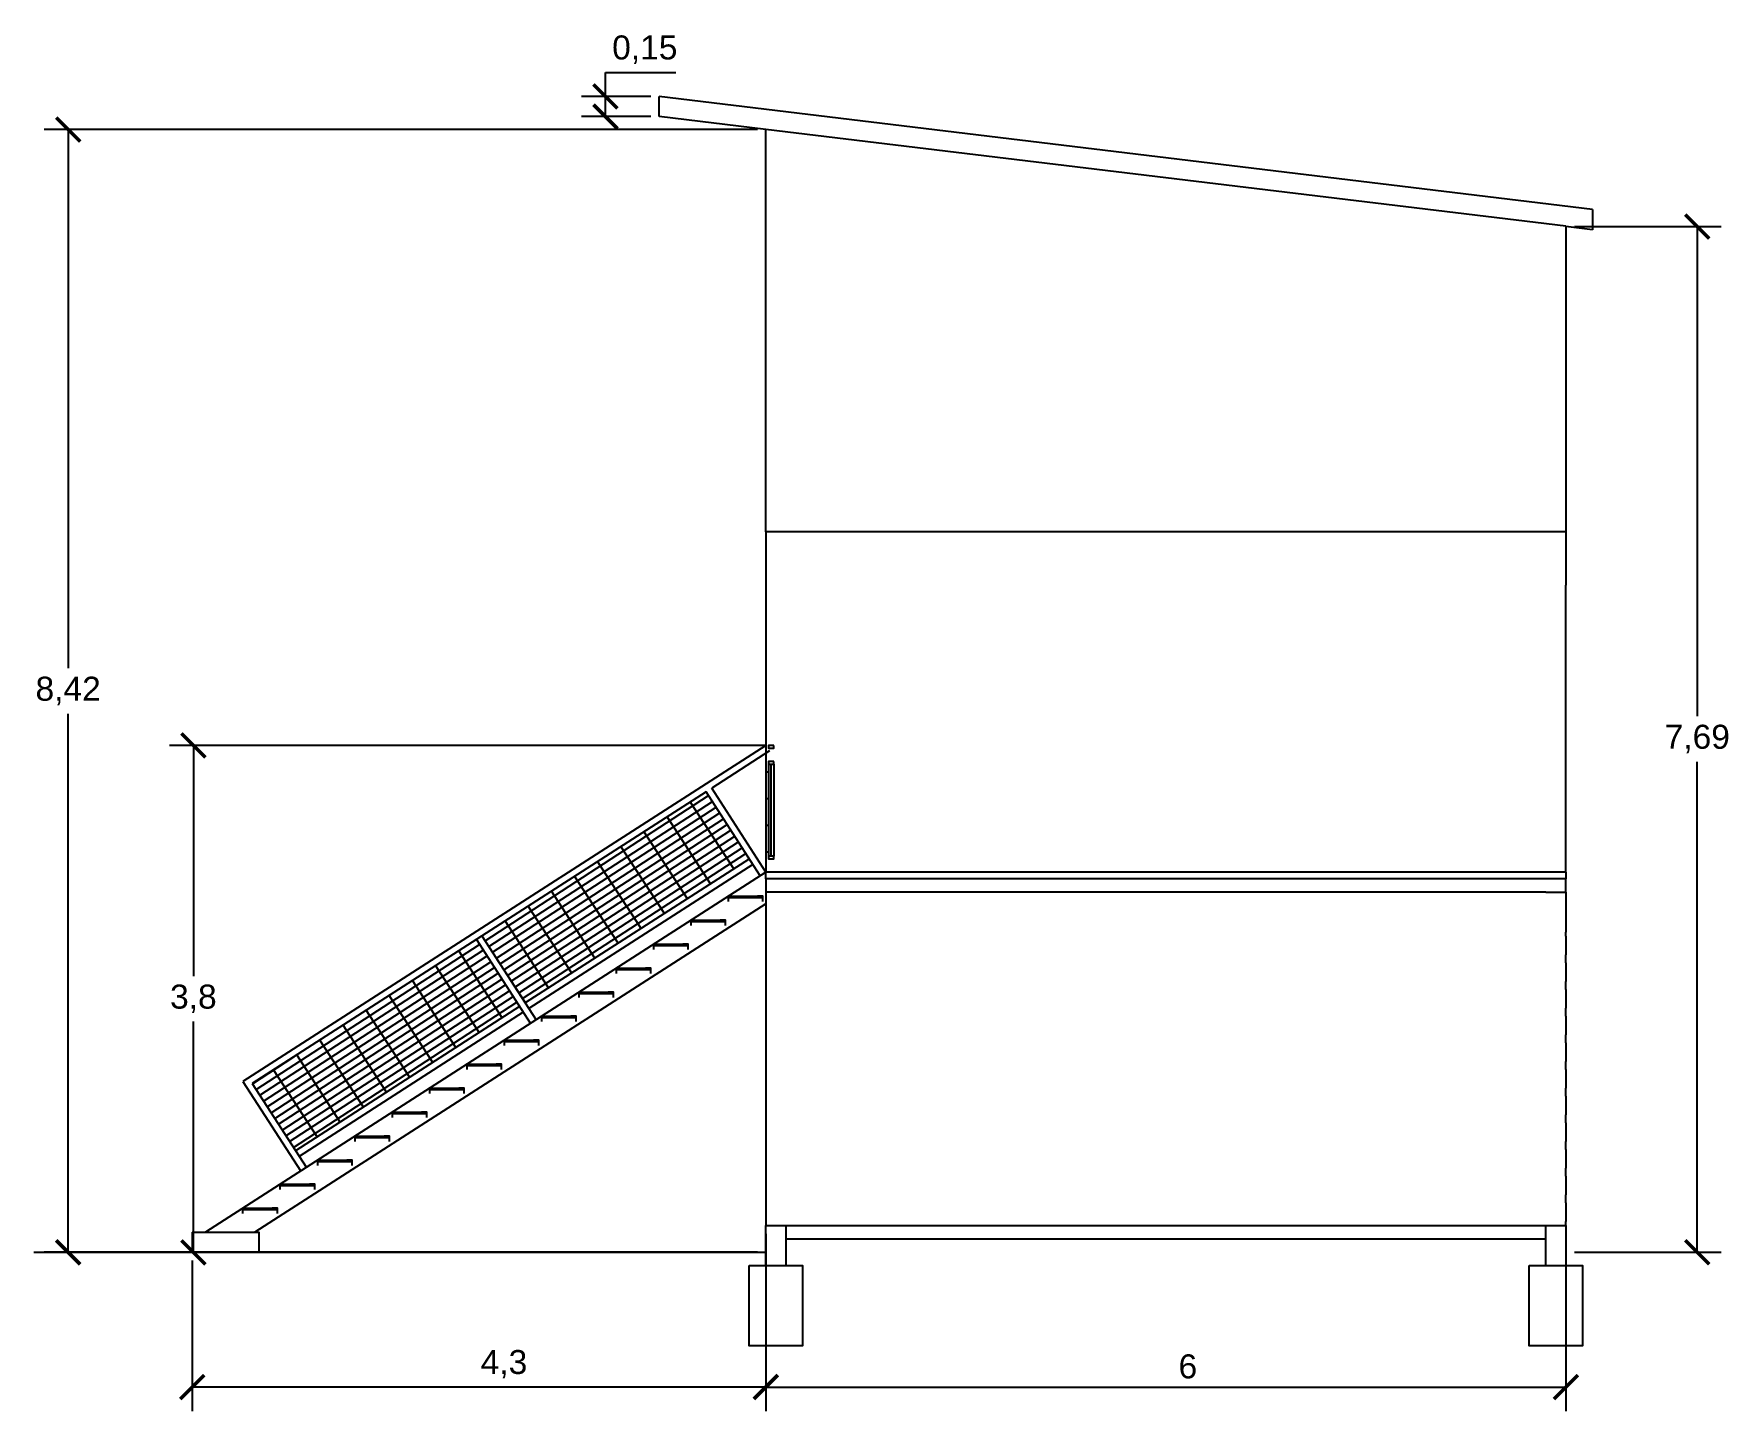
# Model space of a CAD drawing. Header units: millimetres. Extents: x 3135.4 to 3148.1, y 1440 to 1450.4.
import ezdxf

# ---------------------------------------------------------------- set-up
doc = ezdxf.new("R2010")
doc.units = ezdxf.units.MM
for name, color, linetype in [('A-FLOR', 7, 'Continuous'), ('A-FLOR-LEVL', 7, 'Continuous'), ('A-FLOR-STRS-EXTR', 7, 'Continuous'), ('A-ROOF', 7, 'Continuous'), ('A-WALL-FULL-EXTR', 7, 'Continuous')]:
    doc.layers.add(name, color=color, linetype=linetype)
doc.styles.get("Standard").update_dxf_attribs({"font": 'Arial.ttf'})
doc.dimstyles.new('ISO-25', dxfattribs={"dimtxt": 2.5, "dimasz": 2.5, "dimexe": 1.25, "dimexo": 0.625, "dimtad": 1, "dimtxsty": 'Standard', "dimcen": 2.5, "dimadec": 0, "dimazin": 0, "dimtfac": 1, "dimtmove": 0, "dimatfit": 3, "dimfxl": 1, "dimarcsym": 0})

# ---------------------------------------------------------------- blocks, each defined once
blk = doc.blocks.new('_ArchTick')
at = {"color": 0, "linetype": 'ByBlock', "const_width": 0.15}
blk.add_lwpolyline([(-0.5, -0.5), (0.5, 0.5)], dxfattribs=at)
blk = doc.blocks.new('*D4')
at = {"color": 0, "lineweight": -2, "transparency": 16777216}
for p, q in [((3136.54, 1441.173), (3136.54, 1440.045)), ((3140.84, 1441.173), (3140.84, 1440.045)), ((3140.84, 1440.225), (3136.54, 1440.225))]:
    blk.add_line(p, q, dxfattribs=at)
at = {"layer": 'Defpoints', "color": 0, "transparency": 16777216}
for p in [(3136.54, 1441.235), (3140.84, 1441.235), (3136.54, 1440.225)]:
    blk.add_point(p, dxfattribs=at)
at = {"color": 0, "lineweight": -2, "transparency": 16777216, "xscale": 0.18, "yscale": 0.18, "zscale": 0.18, "rotation": 180}
blk.add_blockref('_ArchTick', (3136.54, 1440.225), dxfattribs=at)
at = {"color": 0, "lineweight": -2, "transparency": 16777216, "xscale": 0.18, "yscale": 0.18, "zscale": 0.18}
blk.add_blockref('_ArchTick', (3140.84, 1440.225), dxfattribs=at)
at = {"color": 0, "transparency": 16777216, "insert": (3138.877, 1440.396), "char_height": 0.18, "attachment_point": 5}
blk.add_mtext('4,3', dxfattribs=at)
blk = doc.blocks.new('*D5')
at = {"color": 0, "lineweight": -2, "transparency": 16777216}
for p, q in [((3140.838, 1445.035), (3136.368, 1445.035)), ((3136.548, 1445.035), (3136.548, 1443.306)), ((3136.548, 1441.235), (3136.548, 1442.964)), ((3140.778, 1441.235), (3136.368, 1441.235))]:
    blk.add_line(p, q, dxfattribs=at)
at = {"layer": 'Defpoints', "color": 0, "transparency": 16777216}
for p in [(3136.548, 1445.035), (3140.9, 1445.035), (3140.84, 1441.235)]:
    blk.add_point(p, dxfattribs=at)
at = {"color": 0, "lineweight": -2, "transparency": 16777216, "xscale": 0.18, "yscale": 0.18, "zscale": 0.18}
for p, rotation in [((3136.548, 1445.035), 90), ((3136.548, 1441.235), 270)]:
    blk.add_blockref('_ArchTick', p, dxfattribs=dict(at, rotation=rotation))
at = {"color": 0, "transparency": 16777216, "insert": (3136.548, 1443.135), "char_height": 0.18, "attachment_point": 5}
blk.add_mtext('3,8', dxfattribs=at)
blk = doc.blocks.new('*D6')
at = {"color": 0, "lineweight": -2, "transparency": 16777216}
for p, q in [((3140.84, 1441.373), (3140.84, 1440.045)), ((3146.84, 1441.373), (3146.84, 1440.045)), ((3140.84, 1440.225), (3146.84, 1440.225))]:
    blk.add_line(p, q, dxfattribs=at)
at = {"layer": 'Defpoints', "color": 0, "transparency": 16777216}
for p in [(3140.84, 1441.435), (3146.84, 1441.435), (3146.84, 1440.225)]:
    blk.add_point(p, dxfattribs=at)
at = {"color": 0, "lineweight": -2, "transparency": 16777216, "xscale": 0.18, "yscale": 0.18, "zscale": 0.18, "rotation": 180}
blk.add_blockref('_ArchTick', (3140.84, 1440.225), dxfattribs=at)
at = {"color": 0, "lineweight": -2, "transparency": 16777216, "xscale": 0.18, "yscale": 0.18, "zscale": 0.18}
blk.add_blockref('_ArchTick', (3146.84, 1440.225), dxfattribs=at)
at = {"color": 0, "transparency": 16777216, "insert": (3144.005, 1440.379), "char_height": 0.18, "attachment_point": 5}
blk.add_mtext('6', dxfattribs=at)
blk = doc.blocks.new('*D7')
at = {"color": 0, "lineweight": -2, "transparency": 16777216}
for p, q in [((3140.778, 1449.651), (3135.429, 1449.651)), ((3135.609, 1449.651), (3135.609, 1445.614)), ((3135.609, 1441.235), (3135.609, 1445.272)), ((3140.778, 1441.235), (3135.429, 1441.235))]:
    blk.add_line(p, q, dxfattribs=at)
at = {"layer": 'Defpoints', "color": 0, "transparency": 16777216}
for p in [(3135.609, 1449.651), (3140.84, 1449.651), (3140.84, 1441.235)]:
    blk.add_point(p, dxfattribs=at)
at = {"color": 0, "lineweight": -2, "transparency": 16777216, "xscale": 0.18, "yscale": 0.18, "zscale": 0.18}
for p, rotation in [((3135.609, 1449.651), 90), ((3135.609, 1441.235), 270)]:
    blk.add_blockref('_ArchTick', p, dxfattribs=dict(at, rotation=rotation))
at = {"color": 0, "transparency": 16777216, "insert": (3135.609, 1445.443), "char_height": 0.18, "attachment_point": 5}
blk.add_mtext('8,42', dxfattribs=at)
blk = doc.blocks.new('*D8')
at = {"color": 0, "lineweight": -2, "transparency": 16777216}
for p, q in [((3139.638, 1449.899), (3139.638, 1450.079)), ((3139.638, 1450.079), (3140.165, 1450.079)), ((3139.978, 1449.899), (3139.458, 1449.899)), ((3139.638, 1449.748), (3139.638, 1449.899)), ((3139.978, 1449.748), (3139.458, 1449.748))]:
    blk.add_line(p, q, dxfattribs=at)
at = {"layer": 'Defpoints', "color": 0, "transparency": 16777216}
for p in [(3139.638, 1449.899), (3140.04, 1449.899), (3140.04, 1449.748)]:
    blk.add_point(p, dxfattribs=at)
at = {"color": 0, "lineweight": -2, "transparency": 16777216, "xscale": 0.18, "yscale": 0.18, "zscale": 0.18}
for p, rotation in [((3139.638, 1449.899), 90), ((3139.638, 1449.748), 270)]:
    blk.add_blockref('_ArchTick', p, dxfattribs=dict(at, rotation=rotation))
at = {"color": 0, "transparency": 16777216, "insert": (3139.933, 1450.25), "char_height": 0.18, "attachment_point": 5}
blk.add_mtext('0,15', dxfattribs=at)
blk = doc.blocks.new('*D11')
at = {"color": 0, "lineweight": -2, "transparency": 16777216}
for p, q in [((3146.903, 1448.924), (3148.005, 1448.924)), ((3147.825, 1448.924), (3147.825, 1445.254)), ((3147.825, 1441.235), (3147.825, 1444.912)), ((3146.903, 1441.235), (3148.005, 1441.235))]:
    blk.add_line(p, q, dxfattribs=at)
at = {"layer": 'Defpoints', "color": 0, "transparency": 16777216}
for p in [(3146.84, 1448.924), (3146.84, 1441.235), (3147.825, 1441.235)]:
    blk.add_point(p, dxfattribs=at)
at = {"color": 0, "lineweight": -2, "transparency": 16777216, "xscale": 0.18, "yscale": 0.18, "zscale": 0.18}
for p, rotation in [((3147.825, 1448.924), 90), ((3147.825, 1441.235), 270)]:
    blk.add_blockref('_ArchTick', p, dxfattribs=dict(at, rotation=rotation))
at = {"color": 0, "transparency": 16777216, "insert": (3147.825, 1445.083), "char_height": 0.18, "attachment_point": 5}
blk.add_mtext('7,69', dxfattribs=at)

msp = doc.modelspace()

# ---------------------------------------------------------------- hatches: boundary and pattern name
at = {"layer": 'A-FLOR-STRS-EXTR'}
h = msp.add_hatch(dxfattribs=at)
h.set_pattern_fill('GRATE', color=256, scale=0.065, angle=123, style=0)
h.set_pattern_definition([(213, (3440.371134, 1388.705225), (0.02809997, -0.04327016), []), (303, (3440.37113, 1388.70522), (0.17308064, 0.11239988), [])])
h.paths.add_polyline_path([(3140.717, 1444.184), (3140.393, 1444.688), (3138.712, 1443.608), (3139.036, 1443.104)])
h.paths.add_polyline_path([(3138.67, 1443.581), (3136.99, 1442.5), (3137.314, 1441.996), (3138.994, 1443.077)])

# ---------------------------------------------------------------- linework, layer by layer
for p, q in [((3146.84, 1446.635), (3140.84, 1446.635)), ((3140.84, 1444.035), (3140.84, 1444.085)), ((3146.84, 1444.085), (3146.84, 1444.035)), ((3146.84, 1443.935), (3146.84, 1444.035)), ((3146.69, 1443.935), (3146.84, 1443.935)), ((3140.84, 1441.435), (3140.99, 1441.435))]:
    msp.add_line(p, q)
at = {"color": 254}
for p, q in [((3146.84, 1441.605), (3146.84, 1441.635)), ((3146.84, 1441.605), (3146.84, 1441.465)), ((3146.84, 1441.435), (3146.84, 1441.465)), ((3146.69, 1441.435), (3146.84, 1441.435))]:
    msp.add_line(p, q, dxfattribs=at)
for points in [[(3140.9, 1445.035), (3140.86, 1445.035), (3140.86, 1445.015), (3140.9, 1445.015), (3140.9, 1445.035)], [(3140.819, 1443.865), (3140.819, 1443.905), (3140.779, 1443.905)], [(3135.352, 1441.235), (3140.84, 1441.235)]]:
    msp.add_lwpolyline(points)
at = {"layer": 'A-FLOR', "color": 254}
for p, q in [((3140.84, 1441.135), (3140.84, 1441.435)), ((3140.99, 1441.435), (3140.99, 1441.135)), ((3146.69, 1441.135), (3146.69, 1441.435)), ((3146.84, 1441.435), (3146.84, 1441.135))]:
    msp.add_line(p, q, dxfattribs=at)
for points in [[(3140.715, 1441.135), (3141.115, 1441.135), (3141.115, 1440.535), (3140.715, 1440.535)], [(3146.565, 1441.135), (3146.965, 1441.135), (3146.965, 1440.535), (3146.565, 1440.535)]]:
    msp.add_lwpolyline(points, close=True, dxfattribs=at)
at = {"layer": 'A-FLOR-LEVL'}
for p, q in [((3146.84, 1444.035), (3140.84, 1444.035)), ((3146.69, 1443.935), (3140.99, 1443.935))]:
    msp.add_line(p, q, dxfattribs=at)
at = {"layer": 'A-FLOR-LEVL', "color": 254}
for p, q in [((3140.99, 1441.435), (3146.69, 1441.435)), ((3140.99, 1441.335), (3146.69, 1441.335))]:
    msp.add_line(p, q, dxfattribs=at)
at = {"layer": 'A-FLOR-LEVL'}
msp.add_lwpolyline([(3146.84, 1444.085), (3140.84, 1444.085)], dxfattribs=at)
at = {"layer": 'A-FLOR-STRS-EXTR'}
for p, q in [((3140.84, 1445.035), (3136.92, 1442.515)), ((3140.868, 1444.993), (3140.435, 1444.715)), ((3140.393, 1444.688), (3136.99, 1442.5)), ((3140.717, 1444.184), (3139.036, 1443.104)), ((3140.744, 1444.142), (3139.063, 1443.062)), ((3140.84, 1444.085), (3136.64, 1441.385)), ((3140.56, 1443.895), (3140.819, 1443.895)), ((3140.6, 1443.905), (3140.779, 1443.905)), ((3140.84, 1443.847), (3137.01, 1441.385)), ((3140.28, 1443.715), (3140.539, 1443.715)), ((3140.32, 1443.725), (3140.499, 1443.725)), ((3140, 1443.535), (3140.259, 1443.535)), ((3140.04, 1443.545), (3140.219, 1443.545)), ((3139.76, 1443.365), (3139.939, 1443.365)), ((3139.72, 1443.355), (3139.979, 1443.355)), ((3139.44, 1443.175), (3139.699, 1443.175)), ((3139.48, 1443.185), (3139.659, 1443.185)), ((3138.994, 1443.077), (3137.314, 1441.996)), ((3139.021, 1443.035), (3137.341, 1441.954)), ((3139.16, 1442.995), (3139.419, 1442.995)), ((3139.2, 1443.005), (3139.379, 1443.005)), ((3138.88, 1442.815), (3139.139, 1442.815)), ((3138.92, 1442.825), (3139.099, 1442.825)), ((3138.6, 1442.635), (3138.859, 1442.635)), ((3138.64, 1442.645), (3138.819, 1442.645)), ((3138.32, 1442.455), (3138.579, 1442.455)), ((3138.36, 1442.465), (3138.539, 1442.465)), ((3138.04, 1442.275), (3138.299, 1442.275)), ((3138.08, 1442.285), (3138.259, 1442.285)), ((3137.76, 1442.095), (3138.019, 1442.095)), ((3137.8, 1442.105), (3137.979, 1442.105)), ((3137.48, 1441.915), (3137.739, 1441.915)), ((3137.52, 1441.925), (3137.699, 1441.925)), ((3137.2, 1441.735), (3137.459, 1441.735)), ((3137.24, 1441.745), (3137.419, 1441.745)), ((3136.92, 1441.555), (3137.179, 1441.555)), ((3136.96, 1441.565), (3137.139, 1441.565))]:
    msp.add_line(p, q, dxfattribs=at)
for points in [[(3140.9, 1444.915), (3140.86, 1444.915), (3140.86, 1444.895), (3140.9, 1444.895), (3140.9, 1444.915)], [(3140.86, 1444.895), (3140.86, 1444.205)], [(3140.88, 1444.205), (3140.88, 1444.895)], [(3140.9, 1444.895), (3140.9, 1444.205)], [(3140.86, 1444.835), (3140.84, 1444.835)], [(3140.798, 1444.058), (3140.393, 1444.688)], [(3140.84, 1444.085), (3140.435, 1444.715)], [(3140.86, 1444.635), (3140.84, 1444.635)], [(3140.86, 1444.435), (3140.84, 1444.435)], [(3140.86, 1444.235), (3140.84, 1444.235)], [(3140.9, 1444.205), (3140.86, 1444.205), (3140.86, 1444.185), (3140.9, 1444.185), (3140.9, 1444.205)], [(3140.56, 1443.865), (3140.56, 1443.905), (3140.6, 1443.905)], [(3140.28, 1443.685), (3140.28, 1443.725), (3140.32, 1443.725)], [(3140.539, 1443.685), (3140.539, 1443.725), (3140.499, 1443.725)], [(3138.67, 1443.581), (3139.076, 1442.951)], [(3138.712, 1443.608), (3139.118, 1442.978)], [(3140, 1443.505), (3140, 1443.545), (3140.04, 1443.545)], [(3140.259, 1443.505), (3140.259, 1443.545), (3140.219, 1443.545)], [(3139.72, 1443.325), (3139.72, 1443.365), (3139.76, 1443.365)], [(3139.979, 1443.325), (3139.979, 1443.365), (3139.939, 1443.365)], [(3139.44, 1443.145), (3139.44, 1443.185), (3139.48, 1443.185)], [(3139.699, 1443.145), (3139.699, 1443.185), (3139.659, 1443.185)], [(3139.16, 1442.965), (3139.16, 1443.005), (3139.2, 1443.005)], [(3139.419, 1442.965), (3139.419, 1443.005), (3139.379, 1443.005)], [(3138.88, 1442.785), (3138.88, 1442.825), (3138.92, 1442.825)], [(3139.139, 1442.785), (3139.139, 1442.825), (3139.099, 1442.825)], [(3138.6, 1442.605), (3138.6, 1442.645), (3138.64, 1442.645)], [(3138.859, 1442.605), (3138.859, 1442.645), (3138.819, 1442.645)], [(3136.92, 1442.515), (3137.353, 1441.843)], [(3136.99, 1442.5), (3137.395, 1441.87)], [(3138.32, 1442.425), (3138.32, 1442.465), (3138.36, 1442.465)], [(3138.579, 1442.425), (3138.579, 1442.465), (3138.539, 1442.465)], [(3138.04, 1442.245), (3138.04, 1442.285), (3138.08, 1442.285)], [(3138.299, 1442.245), (3138.299, 1442.285), (3138.259, 1442.285)], [(3137.76, 1442.065), (3137.76, 1442.105), (3137.8, 1442.105)], [(3138.019, 1442.065), (3138.019, 1442.105), (3137.979, 1442.105)], [(3137.48, 1441.885), (3137.48, 1441.925), (3137.52, 1441.925)], [(3137.739, 1441.885), (3137.739, 1441.925), (3137.699, 1441.925)], [(3137.2, 1441.705), (3137.2, 1441.745), (3137.24, 1441.745)], [(3137.459, 1441.705), (3137.459, 1441.745), (3137.419, 1441.745)], [(3136.92, 1441.525), (3136.92, 1441.565), (3136.96, 1441.565)], [(3137.179, 1441.525), (3137.179, 1441.565), (3137.139, 1441.565)], [(3136.54, 1441.385), (3137.04, 1441.385), (3137.04, 1441.235)], [(3136.54, 1441.385), (3136.54, 1441.235)]]:
    msp.add_lwpolyline(points, dxfattribs=at)
at = {"layer": 'A-ROOF'}
for p, q in [((3140.04, 1449.748), (3140.04, 1449.899)), ((3147.04, 1449.053), (3147.04, 1448.899))]:
    msp.add_line(p, q, dxfattribs=at)
for points in [[(3147.04, 1449.053), (3140.04, 1449.899)], [(3140.84, 1449.651), (3140.04, 1449.748)], [(3146.84, 1448.926), (3140.84, 1449.651)], [(3147.04, 1448.899), (3146.84, 1448.924)]]:
    msp.add_lwpolyline(points, dxfattribs=at)
at = {"layer": 'A-WALL-FULL-EXTR'}
for p, q in [((3140.84, 1446.635), (3140.84, 1449.651)), ((3146.84, 1448.924), (3146.84, 1446.635)), ((3140.84, 1446.635), (3140.84, 1446.235)), ((3146.84, 1446.635), (3146.84, 1446.235)), ((3140.84, 1446.235), (3140.84, 1444.085)), ((3146.84, 1444.085), (3146.84, 1446.235)), ((3140.99, 1443.935), (3140.84, 1443.935)), ((3146.84, 1442.835), (3146.84, 1442.865))]:
    msp.add_line(p, q, dxfattribs=at)
at = {"layer": 'A-WALL-FULL-EXTR', "color": 254}
for p, q in [((3140.84, 1444.035), (3140.84, 1443.635)), ((3146.84, 1443.935), (3146.84, 1443.635)), ((3140.84, 1443.635), (3140.84, 1441.435)), ((3146.84, 1443.605), (3146.84, 1443.635)), ((3146.84, 1443.605), (3146.84, 1443.465)), ((3146.84, 1443.435), (3146.84, 1443.465)), ((3146.84, 1443.405), (3146.84, 1443.435)), ((3146.84, 1443.405), (3146.84, 1443.265)), ((3146.84, 1443.235), (3146.84, 1443.265)), ((3146.84, 1443.205), (3146.84, 1443.235)), ((3146.84, 1443.205), (3146.84, 1443.065)), ((3146.84, 1443.035), (3146.84, 1443.065)), ((3146.84, 1443.005), (3146.84, 1443.035)), ((3146.84, 1443.005), (3146.84, 1442.865)), ((3146.84, 1442.805), (3146.84, 1442.835)), ((3146.84, 1442.805), (3146.84, 1442.665)), ((3146.84, 1442.635), (3146.84, 1442.665)), ((3146.84, 1442.605), (3146.84, 1442.635)), ((3146.84, 1442.605), (3146.84, 1442.465)), ((3146.84, 1442.435), (3146.84, 1442.465)), ((3146.84, 1442.405), (3146.84, 1442.435)), ((3146.84, 1442.405), (3146.84, 1442.265)), ((3146.84, 1442.235), (3146.84, 1442.265)), ((3146.84, 1442.205), (3146.84, 1442.235)), ((3146.84, 1442.205), (3146.84, 1442.065)), ((3146.84, 1442.035), (3146.84, 1442.065)), ((3146.84, 1442.005), (3146.84, 1442.035)), ((3146.84, 1442.005), (3146.84, 1441.865)), ((3146.84, 1441.835), (3146.84, 1441.865)), ((3146.84, 1441.805), (3146.84, 1441.835)), ((3146.84, 1441.805), (3146.84, 1441.665)), ((3146.84, 1441.635), (3146.84, 1441.665))]:
    msp.add_line(p, q, dxfattribs=at)

# ---------------------------------------------------------------- dimensions: what is measured, and where the dimension line sits
for base, p1, p2, override, picture, middle in [((3139.638, 1449.899), (3140.04, 1449.748), (3140.04, 1449.899), {"dimtxt": 0.18, "dimasz": 0.18, "dimexe": 0.18, "dimexo": 0.0625, "dimgap": 0.0625, "dimtih": 1, "dimtoh": 1, "dimblk1": 'ArchTick', "dimblk2": 'ArchTick', "dimsah": 1}, '*D8', (3139.933, 1450.25)), ((3135.609, 1449.651), (3140.84, 1441.235), (3140.84, 1449.651), {"dimtxt": 0.18, "dimasz": 0.18, "dimexe": 0.18, "dimexo": 0.0625, "dimgap": 0.0625, "dimtih": 1, "dimblk1": 'ArchTick', "dimblk2": 'ArchTick', "dimsah": 1}, '*D7', (3135.609, 1445.443)), ((3136.548, 1445.035), (3140.84, 1441.235), (3140.9, 1445.035), {"dimtxt": 0.18, "dimasz": 0.18, "dimexe": 0.18, "dimexo": 0.0625, "dimgap": 0.0625, "dimtih": 1, "dimblk1": 'ArchTick', "dimblk2": 'ArchTick', "dimsah": 1}, '*D5', (3136.548, 1443.135))]:
    dim = msp.add_linear_dim(base=base, p1=p1, p2=p2, angle=90, dimstyle='ISO-25', override=override)
    dim.commit()
    dim.dimension.update_dxf_attribs({"geometry": picture, "text_midpoint": middle})
dim = msp.add_linear_dim(base=(3147.825, 1441.235), p1=(3146.84, 1448.924), p2=(3146.84, 1441.235), angle=90, dimstyle='ISO-25', override={"dimtxt": 0.18, "dimasz": 0.18, "dimexe": 0.18, "dimexo": 0.0625, "dimgap": 0.0625, "dimtih": 1, "dimtoh": 1, "dimblk1": 'ArchTick', "dimblk2": 'ArchTick', "dimsah": 1})
dim.commit()
dim.dimension.update_dxf_attribs({"geometry": '*D11', "text_midpoint": (3147.825, 1445.083), "dimtype": 160})
for base, p1, p2, picture, middle in [((3146.84, 1440.225), (3140.84, 1441.435), (3146.84, 1441.435), '*D6', (3144.005, 1440.225)), ((3136.54, 1440.225), (3140.84, 1441.235), (3136.54, 1441.235), '*D4', (3138.877, 1440.225))]:
    dim = msp.add_linear_dim(base=base, p1=p1, p2=p2, dimstyle='ISO-25', override={"dimtxt": 0.18, "dimasz": 0.18, "dimexe": 0.18, "dimexo": 0.0625, "dimgap": 0.0625, "dimblk1": 'ArchTick', "dimblk2": 'ArchTick', "dimsah": 1})
    dim.commit()
    dim.dimension.update_dxf_attribs({"geometry": picture, "text_midpoint": middle, "dimtype": 160})

doc.saveas('drawing.dxf')
